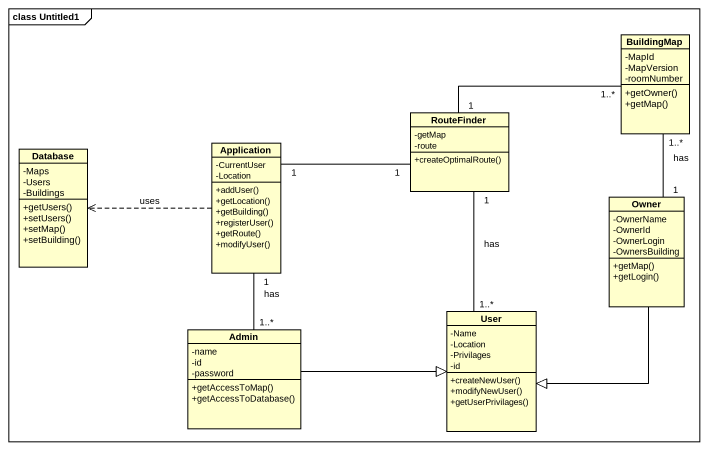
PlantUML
@startuml
mainframe class Untitled1
hide circle
hide empty members
skinparam classAttributeIconSize 0
class BuildingMap {
  -MapId
  -MapVersion
  -roomNumber
  +getOwner()
  +getMap()
}
class RouteFinder {
  -getMap
  -route
  +createOptimalRoute()
}
class "Database" as Database_ {
  -Maps
  -Users
  -Buildings
  +getUsers()
  +setUsers()
  +setMap()
  +setBuilding()
}
class Application {
  -CurrentUser
  -Location
  +addUser()
  +getLocation()
  +getBuilding()
  +registerUser()
  +getRoute()
  +modifyUser()
}
class Owner {
  -OwnerName
  -OwnerId
  -OwnerLogin
  -OwnersBuilding
  +getMap()
  +getLogin()
}
class User {
  -Name
  -Location
  -Privilages
  -id
  +createNewUser()
  +modifyNewUser()
  +getUserPrivilages()
}
class Admin {
  -name
  -id
  -password
  +getAccessToMap()
  +getAccessToDatabase()
}
RouteFinder "1" -right- "1..*" BuildingMap
Application "1" -right- "1" RouteFinder
Application .left.> Database_ : uses
Owner "1" -up- "1..*" BuildingMap : has
Owner --|> User
User "1..*" -up- "1" RouteFinder : has
Admin "1..*" -up- "1" Application : has
Admin -right-|> User
@enduml
